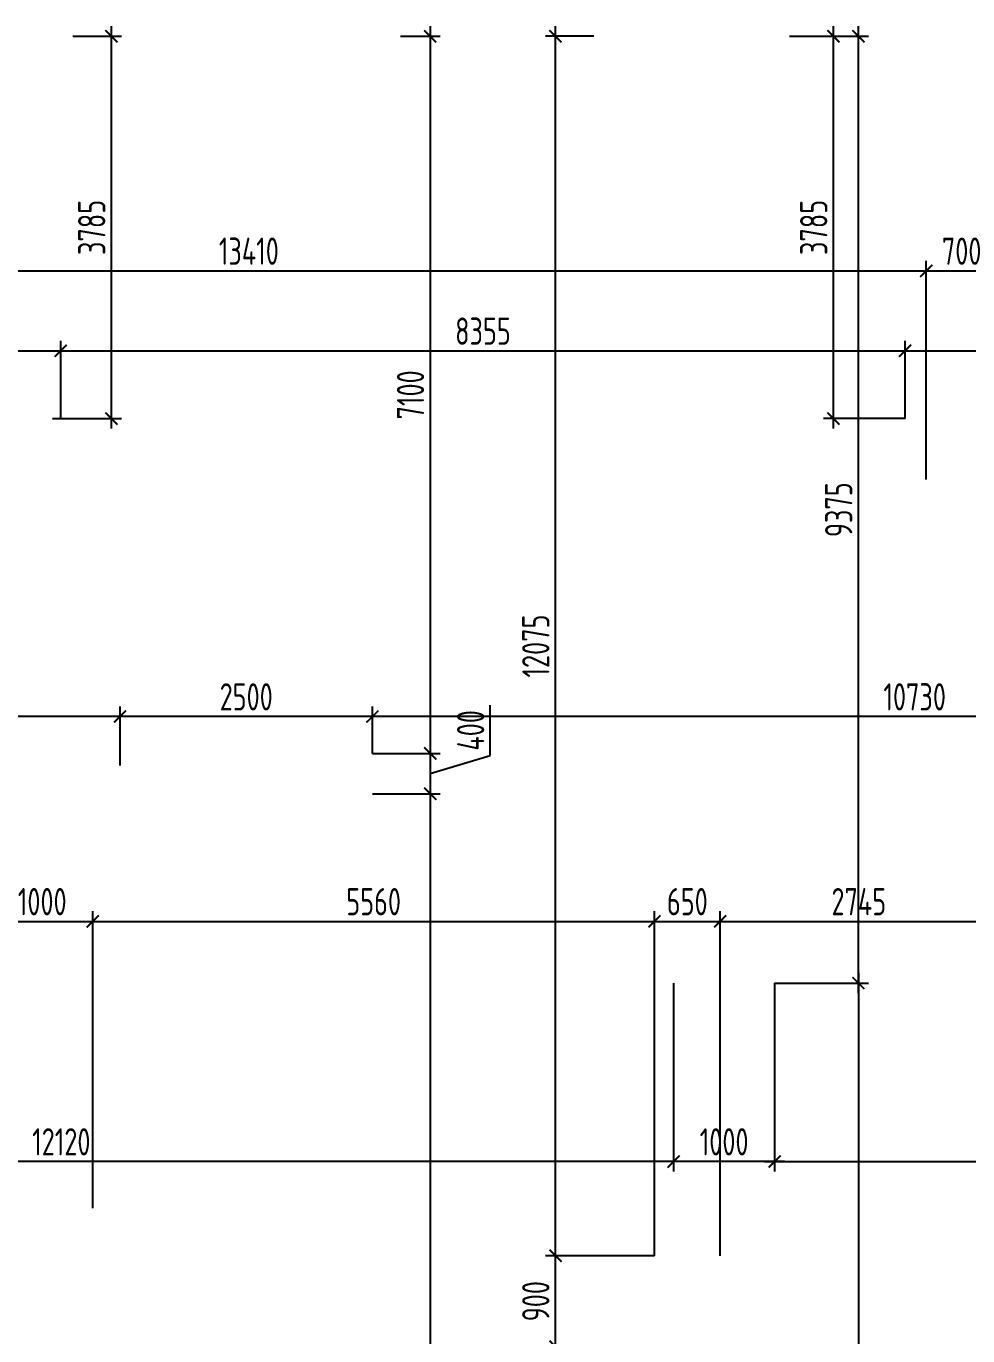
# Model space of a CAD drawing. Header units: millimetres. Extents: x -346952 to 536090, y 55086 to 131231.
# Drawn here: x 501540 to 510860, y 73603 to 86571 of the extents above; entities that cross this region are included whole.
import ezdxf

# ---------------------------------------------------------------- set-up
doc = ezdxf.new("R2010")
doc.units = ezdxf.units.MM
doc.layers.add('Размеры кровли ВК', color=14, linetype='Continuous', lineweight=9)
doc.layers.add('РАЗМЕРЫ КРОВЛИ ОВ', color=204, linetype='Continuous')
doc.layers.get('0').off()
doc.styles.add('ISOCPEUR', font='isocpeur.ttf', dxfattribs={"width": 0.7})
doc.dimstyles.new('R_100', dxfattribs={"dimtxt": 270, "dimasz": 120, "dimexe": 100, "dimexo": 0, "dimgap": 60, "dimtad": 1, "dimdec": 0, "dimrnd": 5, "dimzin": 0, "dimdsep": 46, "dimtxsty": 'ISOCPEUR', "dimblk": 'ARCHTICK', "dimcen": 0, "dimdle": 100, "dimclrd": 256, "dimclre": 256, "dimclrt": 256, "dimadec": 0, "dimazin": 0, "dimtfac": 2, "dimtdec": 0, "dimtofl": 0, "dimtmove": 1, "dimatfit": 3, "dimfxl": 1, "dimtvp": 3, "dimtolj": 1, "dimtzin": 0, "dimarcsym": 0})

# ---------------------------------------------------------------- blocks, each defined once
blk = doc.blocks.new('_ArchTick')
at = {"color": 0, "linetype": 'ByBlock', "const_width": 0.15}
blk.add_lwpolyline([(-0.5, -0.5), (0.5, 0.5)], dxfattribs=at)
blk = doc.blocks.new('*D2094')
at = {"layer": 'РАЗМЕРЫ КРОВЛИ ОВ', "lineweight": -2, "transparency": 16777216}
for p, q in [((501199, 74866), (501199, 77807)), ((502199, 74866), (502199, 77807)), ((501099, 77707), (502299, 77707))]:
    blk.add_line(p, q, dxfattribs=at)
at = {"layer": 'РАЗМЕРЫ КРОВЛИ ОВ', "lineweight": -2, "transparency": 16777216, "xscale": 120, "yscale": 120, "zscale": 120, "rotation": 180}
blk.add_blockref('_ArchTick', (501199, 77707), dxfattribs=at)
at = {"layer": 'РАЗМЕРЫ КРОВЛИ ОВ', "lineweight": -2, "transparency": 16777216, "xscale": 120, "yscale": 120, "zscale": 120}
blk.add_blockref('_ArchTick', (502199, 77707), dxfattribs=at)
at = {"layer": 'РАЗМЕРЫ КРОВЛИ ОВ', "transparency": 16777216, "insert": (501699, 77902), "char_height": 270, "attachment_point": 5, "style": 'ISOCPEUR'}
blk.add_mtext('\\A1;1000', dxfattribs=at)
blk = doc.blocks.new('*D2095')
at = {"layer": 'РАЗМЕРЫ КРОВЛИ ОВ', "lineweight": -2, "transparency": 16777216}
for p, q in [((502199, 74866), (502199, 77807)), ((507759, 74396), (507759, 77807)), ((502099, 77707), (507859, 77707))]:
    blk.add_line(p, q, dxfattribs=at)
at = {"layer": 'РАЗМЕРЫ КРОВЛИ ОВ', "lineweight": -2, "transparency": 16777216, "xscale": 120, "yscale": 120, "zscale": 120, "rotation": 180}
blk.add_blockref('_ArchTick', (502199, 77707), dxfattribs=at)
at = {"layer": 'РАЗМЕРЫ КРОВЛИ ОВ', "lineweight": -2, "transparency": 16777216, "xscale": 120, "yscale": 120, "zscale": 120}
blk.add_blockref('_ArchTick', (507759, 77707), dxfattribs=at)
at = {"layer": 'РАЗМЕРЫ КРОВЛИ ОВ', "transparency": 16777216, "insert": (504979, 77902), "char_height": 270, "attachment_point": 5, "style": 'ISOCPEUR'}
blk.add_mtext('\\A1;5560', dxfattribs=at)
blk = doc.blocks.new('*D2096')
at = {"layer": 'РАЗМЕРЫ КРОВЛИ ОВ', "lineweight": -2, "transparency": 16777216}
for p, q in [((507759, 74396), (507759, 77807)), ((508409, 74396), (508409, 77807)), ((507659, 77707), (508509, 77707))]:
    blk.add_line(p, q, dxfattribs=at)
at = {"layer": 'РАЗМЕРЫ КРОВЛИ ОВ', "lineweight": -2, "transparency": 16777216, "xscale": 120, "yscale": 120, "zscale": 120, "rotation": 180}
blk.add_blockref('_ArchTick', (507759, 77707), dxfattribs=at)
at = {"layer": 'РАЗМЕРЫ КРОВЛИ ОВ', "lineweight": -2, "transparency": 16777216, "xscale": 120, "yscale": 120, "zscale": 120}
blk.add_blockref('_ArchTick', (508409, 77707), dxfattribs=at)
at = {"layer": 'РАЗМЕРЫ КРОВЛИ ОВ', "transparency": 16777216, "insert": (508084, 77902), "char_height": 270, "attachment_point": 5, "style": 'ISOCPEUR'}
blk.add_mtext('\\A1;650', dxfattribs=at)
blk = doc.blocks.new('*D2097')
at = {"layer": 'РАЗМЕРЫ КРОВЛИ ОВ', "lineweight": -2, "transparency": 16777216}
for p, q in [((508409, 74396), (508409, 77807)), ((511152, 74790), (511152, 77807)), ((508309, 77707), (511252, 77707))]:
    blk.add_line(p, q, dxfattribs=at)
at = {"layer": 'РАЗМЕРЫ КРОВЛИ ОВ', "lineweight": -2, "transparency": 16777216, "xscale": 120, "yscale": 120, "zscale": 120, "rotation": 180}
blk.add_blockref('_ArchTick', (508409, 77707), dxfattribs=at)
at = {"layer": 'РАЗМЕРЫ КРОВЛИ ОВ', "lineweight": -2, "transparency": 16777216, "xscale": 120, "yscale": 120, "zscale": 120}
blk.add_blockref('_ArchTick', (511152, 77707), dxfattribs=at)
at = {"layer": 'РАЗМЕРЫ КРОВЛИ ОВ', "transparency": 16777216, "insert": (509781, 77902), "char_height": 270, "attachment_point": 5, "style": 'ISOCPEUR'}
blk.add_mtext('\\A1;2745', dxfattribs=at)
blk = doc.blocks.new('*D2107')
at = {"layer": 'РАЗМЕРЫ КРОВЛИ ОВ', "lineweight": -2, "transparency": 16777216}
for p, q in [((497039, 80611), (497039, 84248)), ((510449, 82081), (510449, 84248)), ((496939, 84148), (510549, 84148))]:
    blk.add_line(p, q, dxfattribs=at)
at = {"layer": 'РАЗМЕРЫ КРОВЛИ ОВ', "lineweight": -2, "transparency": 16777216, "xscale": 120, "yscale": 120, "zscale": 120, "rotation": 180}
blk.add_blockref('_ArchTick', (497039, 84148), dxfattribs=at)
at = {"layer": 'РАЗМЕРЫ КРОВЛИ ОВ', "lineweight": -2, "transparency": 16777216, "xscale": 120, "yscale": 120, "zscale": 120}
blk.add_blockref('_ArchTick', (510449, 84148), dxfattribs=at)
at = {"layer": 'РАЗМЕРЫ КРОВЛИ ОВ', "transparency": 16777216, "insert": (503744, 84343), "char_height": 270, "attachment_point": 5, "style": 'ISOCPEUR'}
blk.add_mtext('\\A1;13410', dxfattribs=at)
blk = doc.blocks.new('*D2108')
at = {"layer": 'РАЗМЕРЫ КРОВЛИ ОВ', "lineweight": -2, "transparency": 16777216}
for p, q in [((510449, 82081), (510449, 84248)), ((511149, 82081), (511149, 84248)), ((510349, 84148), (511249, 84148))]:
    blk.add_line(p, q, dxfattribs=at)
at = {"layer": 'РАЗМЕРЫ КРОВЛИ ОВ', "lineweight": -2, "transparency": 16777216, "xscale": 120, "yscale": 120, "zscale": 120, "rotation": 180}
blk.add_blockref('_ArchTick', (510449, 84148), dxfattribs=at)
at = {"layer": 'РАЗМЕРЫ КРОВЛИ ОВ', "lineweight": -2, "transparency": 16777216, "xscale": 120, "yscale": 120, "zscale": 120}
blk.add_blockref('_ArchTick', (511149, 84148), dxfattribs=at)
at = {"layer": 'РАЗМЕРЫ КРОВЛИ ОВ', "transparency": 16777216, "insert": (510799, 84343), "char_height": 270, "attachment_point": 5, "style": 'ISOCPEUR'}
blk.add_mtext('\\A1;700', dxfattribs=at)
blk = doc.blocks.new('*D2176')
at = {"layer": 'РАЗМЕРЫ КРОВЛИ ОВ', "lineweight": -2, "transparency": 16777216}
for p, q in [((506779, 73396), (506779, 74496)), ((507759, 74396), (506679, 74396)), ((507759, 73496), (506679, 73496))]:
    blk.add_line(p, q, dxfattribs=at)
at = {"layer": 'РАЗМЕРЫ КРОВЛИ ОВ', "lineweight": -2, "transparency": 16777216, "xscale": 120, "yscale": 120, "zscale": 120}
for p, rotation in [((506779, 74396), 90), ((506779, 73496), 270)]:
    blk.add_blockref('_ArchTick', p, dxfattribs=dict(at, rotation=rotation))
at = {"layer": 'РАЗМЕРЫ КРОВЛИ ОВ', "transparency": 16777216, "insert": (506584, 73946), "char_height": 270, "attachment_point": 5, "rotation": 90, "style": 'ISOCPEUR'}
blk.add_mtext('\\A1;900', dxfattribs=at)
blk = doc.blocks.new('*D2177')
at = {"layer": 'РАЗМЕРЫ КРОВЛИ ОВ', "lineweight": -2, "transparency": 16777216}
for p, q in [((506779, 74296), (506779, 86571)), ((507159, 86471), (506679, 86471)), ((507759, 74396), (506679, 74396))]:
    blk.add_line(p, q, dxfattribs=at)
at = {"layer": 'РАЗМЕРЫ КРОВЛИ ОВ', "lineweight": -2, "transparency": 16777216, "xscale": 120, "yscale": 120, "zscale": 120}
for p, rotation in [((506779, 86471), 90), ((506779, 74396), 270)]:
    blk.add_blockref('_ArchTick', p, dxfattribs=dict(at, rotation=rotation))
at = {"layer": 'РАЗМЕРЫ КРОВЛИ ОВ', "transparency": 16777216, "insert": (506584, 80433), "char_height": 270, "attachment_point": 5, "rotation": 90, "style": 'ISOCPEUR'}
blk.add_mtext('\\A1;12075', dxfattribs=at)
blk = doc.blocks.new('*D2213')
at = {"layer": 'РАЗМЕРЫ КРОВЛИ ОВ', "lineweight": -2, "transparency": 16777216}
for p, q in [((504967, 79370), (504967, 79835)), ((515700, 79370), (515700, 79835)), ((515800, 79735), (504867, 79735))]:
    blk.add_line(p, q, dxfattribs=at)
at = {"layer": 'РАЗМЕРЫ КРОВЛИ ОВ', "lineweight": -2, "transparency": 16777216, "xscale": 120, "yscale": 120, "zscale": 120, "rotation": 180}
blk.add_blockref('_ArchTick', (504967, 79735), dxfattribs=at)
at = {"layer": 'РАЗМЕРЫ КРОВЛИ ОВ', "lineweight": -2, "transparency": 16777216, "xscale": 120, "yscale": 120, "zscale": 120}
blk.add_blockref('_ArchTick', (515700, 79735), dxfattribs=at)
at = {"layer": 'РАЗМЕРЫ КРОВЛИ ОВ', "transparency": 16777216, "insert": (510334, 79930), "char_height": 270, "attachment_point": 5, "style": 'ISOCPEUR'}
blk.add_mtext('\\A1;10730', dxfattribs=at)
blk = doc.blocks.new('*D2214')
at = {"layer": 'РАЗМЕРЫ КРОВЛИ ОВ', "lineweight": -2, "transparency": 16777216}
for p, q in [((502469, 79250), (502469, 79835)), ((504967, 79370), (504967, 79835)), ((505067, 79735), (502369, 79735))]:
    blk.add_line(p, q, dxfattribs=at)
at = {"layer": 'РАЗМЕРЫ КРОВЛИ ОВ', "lineweight": -2, "transparency": 16777216, "xscale": 120, "yscale": 120, "zscale": 120, "rotation": 180}
blk.add_blockref('_ArchTick', (502469, 79735), dxfattribs=at)
at = {"layer": 'РАЗМЕРЫ КРОВЛИ ОВ', "lineweight": -2, "transparency": 16777216, "xscale": 120, "yscale": 120, "zscale": 120}
blk.add_blockref('_ArchTick', (504967, 79735), dxfattribs=at)
at = {"layer": 'РАЗМЕРЫ КРОВЛИ ОВ', "transparency": 16777216, "insert": (503718, 79930), "char_height": 270, "attachment_point": 5, "style": 'ISOCPEUR'}
blk.add_mtext('\\A1;2500', dxfattribs=at)
blk = doc.blocks.new('*D2215')
at = {"layer": 'РАЗМЕРЫ КРОВЛИ ОВ', "lineweight": -2, "transparency": 16777216}
for p, q in [((495702, 79250), (495702, 79835)), ((502469, 79250), (502469, 79835)), ((502569, 79735), (495602, 79735))]:
    blk.add_line(p, q, dxfattribs=at)
at = {"layer": 'РАЗМЕРЫ КРОВЛИ ОВ', "lineweight": -2, "transparency": 16777216, "xscale": 120, "yscale": 120, "zscale": 120, "rotation": 180}
blk.add_blockref('_ArchTick', (495702, 79735), dxfattribs=at)
at = {"layer": 'РАЗМЕРЫ КРОВЛИ ОВ', "lineweight": -2, "transparency": 16777216, "xscale": 120, "yscale": 120, "zscale": 120}
blk.add_blockref('_ArchTick', (502469, 79735), dxfattribs=at)
at = {"layer": 'РАЗМЕРЫ КРОВЛИ ОВ', "transparency": 16777216, "insert": (499086, 79930), "char_height": 270, "attachment_point": 5, "style": 'ISOCPEUR'}
blk.add_mtext('\\A1;6765', dxfattribs=at)
blk = doc.blocks.new('*D2223')
at = {"layer": 'РАЗМЕРЫ КРОВЛИ ОВ', "lineweight": -2, "transparency": 16777216}
for p, q in [((505539, 86571), (505539, 79270)), ((505244, 86471), (505639, 86471)), ((504967, 79370), (505639, 79370))]:
    blk.add_line(p, q, dxfattribs=at)
at = {"layer": 'РАЗМЕРЫ КРОВЛИ ОВ', "lineweight": -2, "transparency": 16777216, "xscale": 120, "yscale": 120, "zscale": 120}
for p, rotation in [((505539, 86471), 90), ((505539, 79370), 270)]:
    blk.add_blockref('_ArchTick', p, dxfattribs=dict(at, rotation=rotation))
at = {"layer": 'РАЗМЕРЫ КРОВЛИ ОВ', "transparency": 16777216, "insert": (505344, 82920), "char_height": 270, "attachment_point": 5, "rotation": 90, "style": 'ISOCPEUR'}
blk.add_mtext('\\A1;7100', dxfattribs=at)
blk = doc.blocks.new('*D2224')
at = {"layer": 'РАЗМЕРЫ КРОВЛИ ОВ', "lineweight": -2, "transparency": 16777216}
for p, q in [((506134, 79349), (506134, 79847)), ((504967, 79370), (505639, 79370)), ((505539, 79470), (505539, 78870)), ((505539, 79170), (506134, 79349)), ((504967, 78970), (505639, 78970))]:
    blk.add_line(p, q, dxfattribs=at)
at = {"layer": 'РАЗМЕРЫ КРОВЛИ ОВ', "lineweight": -2, "transparency": 16777216, "xscale": 120, "yscale": 120, "zscale": 120}
for p, rotation in [((505539, 79370), 90), ((505539, 78970), 270)]:
    blk.add_blockref('_ArchTick', p, dxfattribs=dict(at, rotation=rotation))
at = {"layer": 'РАЗМЕРЫ КРОВЛИ ОВ', "transparency": 16777216, "insert": (505939, 79598), "char_height": 270, "attachment_point": 5, "rotation": 90, "style": 'ISOCPEUR'}
blk.add_mtext('\\A1;400', dxfattribs=at)
blk = doc.blocks.new('*D2225')
at = {"layer": 'РАЗМЕРЫ КРОВЛИ ОВ', "lineweight": -2, "transparency": 16777216}
for p, q in [((505539, 79070), (505539, 66626)), ((504967, 78970), (505639, 78970)), ((506275, 66726), (505439, 66726))]:
    blk.add_line(p, q, dxfattribs=at)
at = {"layer": 'РАЗМЕРЫ КРОВЛИ ОВ', "lineweight": -2, "transparency": 16777216, "xscale": 120, "yscale": 120, "zscale": 120}
for p, rotation in [((505539, 78970), 90), ((505539, 66726), 270)]:
    blk.add_blockref('_ArchTick', p, dxfattribs=dict(at, rotation=rotation))
at = {"layer": 'РАЗМЕРЫ КРОВЛИ ОВ', "transparency": 16777216, "insert": (505344, 72848), "char_height": 270, "attachment_point": 5, "rotation": 90, "style": 'ISOCPEUR'}
blk.add_mtext('\\A1;12245', dxfattribs=at)
blk = doc.blocks.new('*D2487')
at = {"layer": 'Размеры кровли ВК', "lineweight": -2, "transparency": 16777216}
for p, q in [((509777, 77196), (509777, 66626)), ((508948, 77096), (509877, 77096)), ((508948, 66726), (509877, 66726))]:
    blk.add_line(p, q, dxfattribs=at)
at = {"layer": 'Размеры кровли ВК', "lineweight": -2, "transparency": 16777216, "xscale": 120, "yscale": 120, "zscale": 120}
for p, rotation in [((509777, 77096), 90), ((509777, 66726), 270)]:
    blk.add_blockref('_ArchTick', p, dxfattribs=dict(at, rotation=rotation))
at = {"layer": 'Размеры кровли ВК', "transparency": 16777216, "insert": (509582, 71911), "char_height": 270, "attachment_point": 5, "rotation": 90, "style": 'ISOCPEUR'}
blk.add_mtext('\\A1;10370', dxfattribs=at)
blk = doc.blocks.new('*D2488')
at = {"layer": 'Размеры кровли ВК', "lineweight": -2, "transparency": 16777216}
for p, q in [((509777, 76996), (509777, 86571)), ((509096, 86471), (509877, 86471)), ((508948, 77096), (509877, 77096))]:
    blk.add_line(p, q, dxfattribs=at)
at = {"layer": 'Размеры кровли ВК', "lineweight": -2, "transparency": 16777216, "xscale": 120, "yscale": 120, "zscale": 120}
for p, rotation in [((509777, 86471), 90), ((509777, 77096), 270)]:
    blk.add_blockref('_ArchTick', p, dxfattribs=dict(at, rotation=rotation))
at = {"layer": 'Размеры кровли ВК', "transparency": 16777216, "insert": (509582, 81783), "char_height": 270, "attachment_point": 5, "rotation": 90, "style": 'ISOCPEUR'}
blk.add_mtext('\\A1;9375', dxfattribs=at)
blk = doc.blocks.new('*D2489')
at = {"layer": 'Размеры кровли ВК', "lineweight": -2, "transparency": 16777216}
for p, q in [((507948, 77095), (507948, 75229)), ((508948, 77095), (508948, 75229)), ((509048, 75329), (507848, 75329))]:
    blk.add_line(p, q, dxfattribs=at)
at = {"layer": 'Размеры кровли ВК', "lineweight": -2, "transparency": 16777216, "xscale": 120, "yscale": 120, "zscale": 120, "rotation": 180}
blk.add_blockref('_ArchTick', (507948, 75329), dxfattribs=at)
at = {"layer": 'Размеры кровли ВК', "lineweight": -2, "transparency": 16777216, "xscale": 120, "yscale": 120, "zscale": 120}
blk.add_blockref('_ArchTick', (508948, 75329), dxfattribs=at)
at = {"layer": 'Размеры кровли ВК', "transparency": 16777216, "insert": (508448, 75524), "char_height": 270, "attachment_point": 5, "style": 'ISOCPEUR'}
blk.add_mtext('\\A1;1000', dxfattribs=at)
blk = doc.blocks.new('*D2490')
at = {"layer": 'Размеры кровли ВК', "lineweight": -2, "transparency": 16777216}
for p, q in [((495828, 77095), (495828, 75229)), ((507948, 77095), (507948, 75229)), ((508048, 75329), (495728, 75329))]:
    blk.add_line(p, q, dxfattribs=at)
at = {"layer": 'Размеры кровли ВК', "lineweight": -2, "transparency": 16777216, "xscale": 120, "yscale": 120, "zscale": 120, "rotation": 180}
blk.add_blockref('_ArchTick', (495828, 75329), dxfattribs=at)
at = {"layer": 'Размеры кровли ВК', "lineweight": -2, "transparency": 16777216, "xscale": 120, "yscale": 120, "zscale": 120}
blk.add_blockref('_ArchTick', (507948, 75329), dxfattribs=at)
at = {"layer": 'Размеры кровли ВК', "transparency": 16777216, "insert": (501888, 75524), "char_height": 270, "attachment_point": 5, "style": 'ISOCPEUR'}
blk.add_mtext('\\A1;12120', dxfattribs=at)
blk = doc.blocks.new('*D2493')
at = {"layer": 'Размеры кровли ВК', "lineweight": -2, "transparency": 16777216}
for p, q in [((508948, 77096), (508948, 75229)), ((529639, 75898), (529639, 75229)), ((508848, 75329), (529739, 75329))]:
    blk.add_line(p, q, dxfattribs=at)
at = {"layer": 'Размеры кровли ВК', "lineweight": -2, "transparency": 16777216, "xscale": 120, "yscale": 120, "zscale": 120, "rotation": 180}
blk.add_blockref('_ArchTick', (508948, 75329), dxfattribs=at)
at = {"layer": 'Размеры кровли ВК', "lineweight": -2, "transparency": 16777216, "xscale": 120, "yscale": 120, "zscale": 120}
blk.add_blockref('_ArchTick', (529639, 75329), dxfattribs=at)
at = {"layer": 'Размеры кровли ВК', "transparency": 16777216, "insert": (519294, 75524), "char_height": 270, "attachment_point": 5, "style": 'ISOCPEUR'}
blk.add_mtext('\\A1;20690', dxfattribs=at)
blk = doc.blocks.new('*D3737')
at = {"layer": 'РАЗМЕРЫ КРОВЛИ ОВ', "lineweight": -2, "transparency": 16777216}
for p, q in [((491125, 82686), (491125, 83456)), ((501882, 82686), (501882, 83456)), ((491025, 83356), (501982, 83356))]:
    blk.add_line(p, q, dxfattribs=at)
at = {"layer": 'РАЗМЕРЫ КРОВЛИ ОВ', "lineweight": -2, "transparency": 16777216, "xscale": 120, "yscale": 120, "zscale": 120, "rotation": 180}
blk.add_blockref('_ArchTick', (491125, 83356), dxfattribs=at)
at = {"layer": 'РАЗМЕРЫ КРОВЛИ ОВ', "lineweight": -2, "transparency": 16777216, "xscale": 120, "yscale": 120, "zscale": 120}
blk.add_blockref('_ArchTick', (501882, 83356), dxfattribs=at)
at = {"layer": 'РАЗМЕРЫ КРОВЛИ ОВ', "transparency": 16777216, "insert": (496504, 83551), "char_height": 270, "attachment_point": 5, "style": 'ISOCPEUR'}
blk.add_mtext('\\A1;10755', dxfattribs=at)
blk = doc.blocks.new('*D3738')
at = {"layer": 'РАЗМЕРЫ КРОВЛИ ОВ', "lineweight": -2, "transparency": 16777216}
for p, q in [((501882, 82686), (501882, 83456)), ((510239, 82686), (510239, 83456)), ((501782, 83356), (510339, 83356))]:
    blk.add_line(p, q, dxfattribs=at)
at = {"layer": 'РАЗМЕРЫ КРОВЛИ ОВ', "lineweight": -2, "transparency": 16777216, "xscale": 120, "yscale": 120, "zscale": 120, "rotation": 180}
blk.add_blockref('_ArchTick', (501882, 83356), dxfattribs=at)
at = {"layer": 'РАЗМЕРЫ КРОВЛИ ОВ', "lineweight": -2, "transparency": 16777216, "xscale": 120, "yscale": 120, "zscale": 120}
blk.add_blockref('_ArchTick', (510239, 83356), dxfattribs=at)
at = {"layer": 'РАЗМЕРЫ КРОВЛИ ОВ', "transparency": 16777216, "insert": (506061, 83551), "char_height": 270, "attachment_point": 5, "style": 'ISOCPEUR'}
blk.add_mtext('\\A1;8355', dxfattribs=at)
blk = doc.blocks.new('*D3739')
at = {"layer": 'РАЗМЕРЫ КРОВЛИ ОВ', "lineweight": -2, "transparency": 16777216}
for p, q in [((510239, 82686), (510239, 83456)), ((519039, 83152), (519039, 83456)), ((510139, 83356), (519139, 83356))]:
    blk.add_line(p, q, dxfattribs=at)
at = {"layer": 'РАЗМЕРЫ КРОВЛИ ОВ', "lineweight": -2, "transparency": 16777216, "xscale": 120, "yscale": 120, "zscale": 120, "rotation": 180}
blk.add_blockref('_ArchTick', (510239, 83356), dxfattribs=at)
at = {"layer": 'РАЗМЕРЫ КРОВЛИ ОВ', "lineweight": -2, "transparency": 16777216, "xscale": 120, "yscale": 120, "zscale": 120}
blk.add_blockref('_ArchTick', (519039, 83356), dxfattribs=at)
at = {"layer": 'РАЗМЕРЫ КРОВЛИ ОВ', "transparency": 16777216, "insert": (514639, 83551), "char_height": 270, "attachment_point": 5, "style": 'ISOCPEUR'}
blk.add_mtext('\\A1;8800', dxfattribs=at)
blk = doc.blocks.new('*D3740')
at = {"layer": 'РАЗМЕРЫ КРОВЛИ ОВ', "lineweight": -2, "transparency": 16777216}
for p, q in [((502384, 82586), (502384, 86571)), ((502002, 86471), (502484, 86471)), ((501802, 82686), (502484, 82686))]:
    blk.add_line(p, q, dxfattribs=at)
at = {"layer": 'РАЗМЕРЫ КРОВЛИ ОВ', "lineweight": -2, "transparency": 16777216, "xscale": 120, "yscale": 120, "zscale": 120}
for p, rotation in [((502384, 86471), 90), ((502384, 82686), 270)]:
    blk.add_blockref('_ArchTick', p, dxfattribs=dict(at, rotation=rotation))
at = {"layer": 'РАЗМЕРЫ КРОВЛИ ОВ', "transparency": 16777216, "insert": (502189, 84578), "char_height": 270, "attachment_point": 5, "rotation": 90, "style": 'ISOCPEUR'}
blk.add_mtext('\\A1;3785', dxfattribs=at)
blk = doc.blocks.new('*D3741')
at = {"layer": 'РАЗМЕРЫ КРОВЛИ ОВ', "lineweight": -2, "transparency": 16777216}
for p, q in [((509530, 82586), (509530, 86571)), ((509148, 86471), (509630, 86471)), ((510239, 82686), (509430, 82686))]:
    blk.add_line(p, q, dxfattribs=at)
at = {"layer": 'РАЗМЕРЫ КРОВЛИ ОВ', "lineweight": -2, "transparency": 16777216, "xscale": 120, "yscale": 120, "zscale": 120}
for p, rotation in [((509530, 86471), 90), ((509530, 82686), 270)]:
    blk.add_blockref('_ArchTick', p, dxfattribs=dict(at, rotation=rotation))
at = {"layer": 'РАЗМЕРЫ КРОВЛИ ОВ', "transparency": 16777216, "insert": (509335, 84578), "char_height": 270, "attachment_point": 5, "rotation": 90, "style": 'ISOCPEUR'}
blk.add_mtext('\\A1;3785', dxfattribs=at)

msp = doc.modelspace()

# ---------------------------------------------------------------- dimensions: what is measured, and where the dimension line sits
at = {"layer": 'Размеры кровли ВК'}
for base, p2, picture, middle in [((509776.7, 86470.7), (509096.4, 86470.7), '*D2488', (509581.7, 81783.1)), ((509776.7, 66725.7), (508948.4, 66725.7), '*D2487', (509581.7, 71910.6))]:
    dim = msp.add_linear_dim(base=base, p1=(508948.4, 77095.5), p2=p2, angle=90, dimstyle='R_100', override={"dimpost": '\\X'}, dxfattribs=at)
    dim.commit()
    dim.dimension.update_dxf_attribs({"geometry": picture, "text_midpoint": middle})
for base, p1, p2, picture, middle in [((495828, 75329), (507948.4, 77095.5), (495828, 77095.5), '*D2490', (501888.2, 75524)), ((507948.4, 75329), (508948.4, 77095.5), (507948.4, 77095.5), '*D2489', (508448.4, 75524)), ((529639.3, 75329), (508948.4, 77095.5), (529639.3, 75897.7), '*D2493', (519293.8, 75524))]:
    dim = msp.add_linear_dim(base=base, p1=p1, p2=p2, dimstyle='R_100', override={"dimpost": '\\X'}, dxfattribs=at)
    dim.commit()
    dim.dimension.update_dxf_attribs({"geometry": picture, "text_midpoint": middle})
at = {"layer": 'РАЗМЕРЫ КРОВЛИ ОВ'}
for base, p1, p2, picture, middle in [((502384, 86470.7), (501802.2, 82685.7), (502001.8, 86470.7), '*D3740', (502189, 84578.2)), ((505539, 79370.3), (505244, 86470.7), (504967.3, 79370.3), '*D2223', (505344, 82920.5)), ((506778.7, 86470.7), (507759.3, 74395.7), (507158.9, 86470.7), '*D2177', (506583.7, 80433.2)), ((509530.3, 86470.7), (510239.3, 82685.7), (509148.1, 86470.7), '*D3741', (509335.3, 84578.2)), ((505539, 78970.3), (504967.3, 79370.3), (504967.3, 78970.3), '*D2224', (505939, 79408.8)), ((505539, 66725.7), (504967.3, 78970.3), (506275.1, 66725.7), '*D2225', (505344, 72848)), ((506778.7, 74395.7), (507759.3, 73495.7), (507759.3, 74395.7), '*D2176', (506583.7, 73945.7))]:
    dim = msp.add_linear_dim(base=base, p1=p1, p2=p2, angle=90, dimstyle='R_100', override={"dimpost": '\\X'}, dxfattribs=at)
    dim.commit()
    dim.dimension.update_dxf_attribs({"geometry": picture, "text_midpoint": middle})
for base, p1, p2, picture, middle in [((510449.3, 84147.9), (497039.3, 80610.7), (510449.3, 82080.7), '*D2107', (503744.3, 84342.9)), ((511149.3, 84147.9), (510449.3, 82080.7), (511149.3, 82080.7), '*D2108', (510799.3, 84342.9)), ((501881.8, 83356.2), (491125.4, 82685.7), (501881.8, 82685.7), '*D3737', (496503.6, 83551.2)), ((510239.2555, 83356.1789), (501881.7583, 82685.6825), (510239.2555, 82685.6825), '*D3738', (506060.5069, 83551.1789)), ((519039.3, 83356.2), (510239.3, 82685.7), (519039.3, 83151.8), '*D3739', (514639.3, 83551.2)), ((495702.4, 79735), (502469.1, 79250.3), (495702.4, 79250.3), '*D2215', (499085.8, 79930)), ((502469.1, 79735), (504967.3, 79370.3), (502469.1, 79250.3), '*D2214', (503718.2, 79930)), ((504967.3, 79735), (515699.7, 79370.4), (504967.3, 79370.3), '*D2213', (510333.5, 79930)), ((502199.3, 77706.8), (501199.2, 74865.7), (502199.3, 74865.7), '*D2094', (501699.3, 77901.8)), ((507759.3, 77706.8), (502199.3, 74865.7), (507759.3, 74395.7), '*D2095', (504979.3, 77901.8)), ((508409.3, 77706.8), (507759.3, 74395.7), (508409.3, 74395.7), '*D2096', (508084.3, 77901.8)), ((511152.4, 77706.8), (508409.3, 74395.7), (511152.4, 74790.1), '*D2097', (509780.9, 77901.8))]:
    dim = msp.add_linear_dim(base=base, p1=p1, p2=p2, dimstyle='R_100', override={"dimpost": '\\X'}, dxfattribs=at)
    dim.commit()
    dim.dimension.update_dxf_attribs({"geometry": picture, "text_midpoint": middle})

doc.saveas('drawing.dxf')
